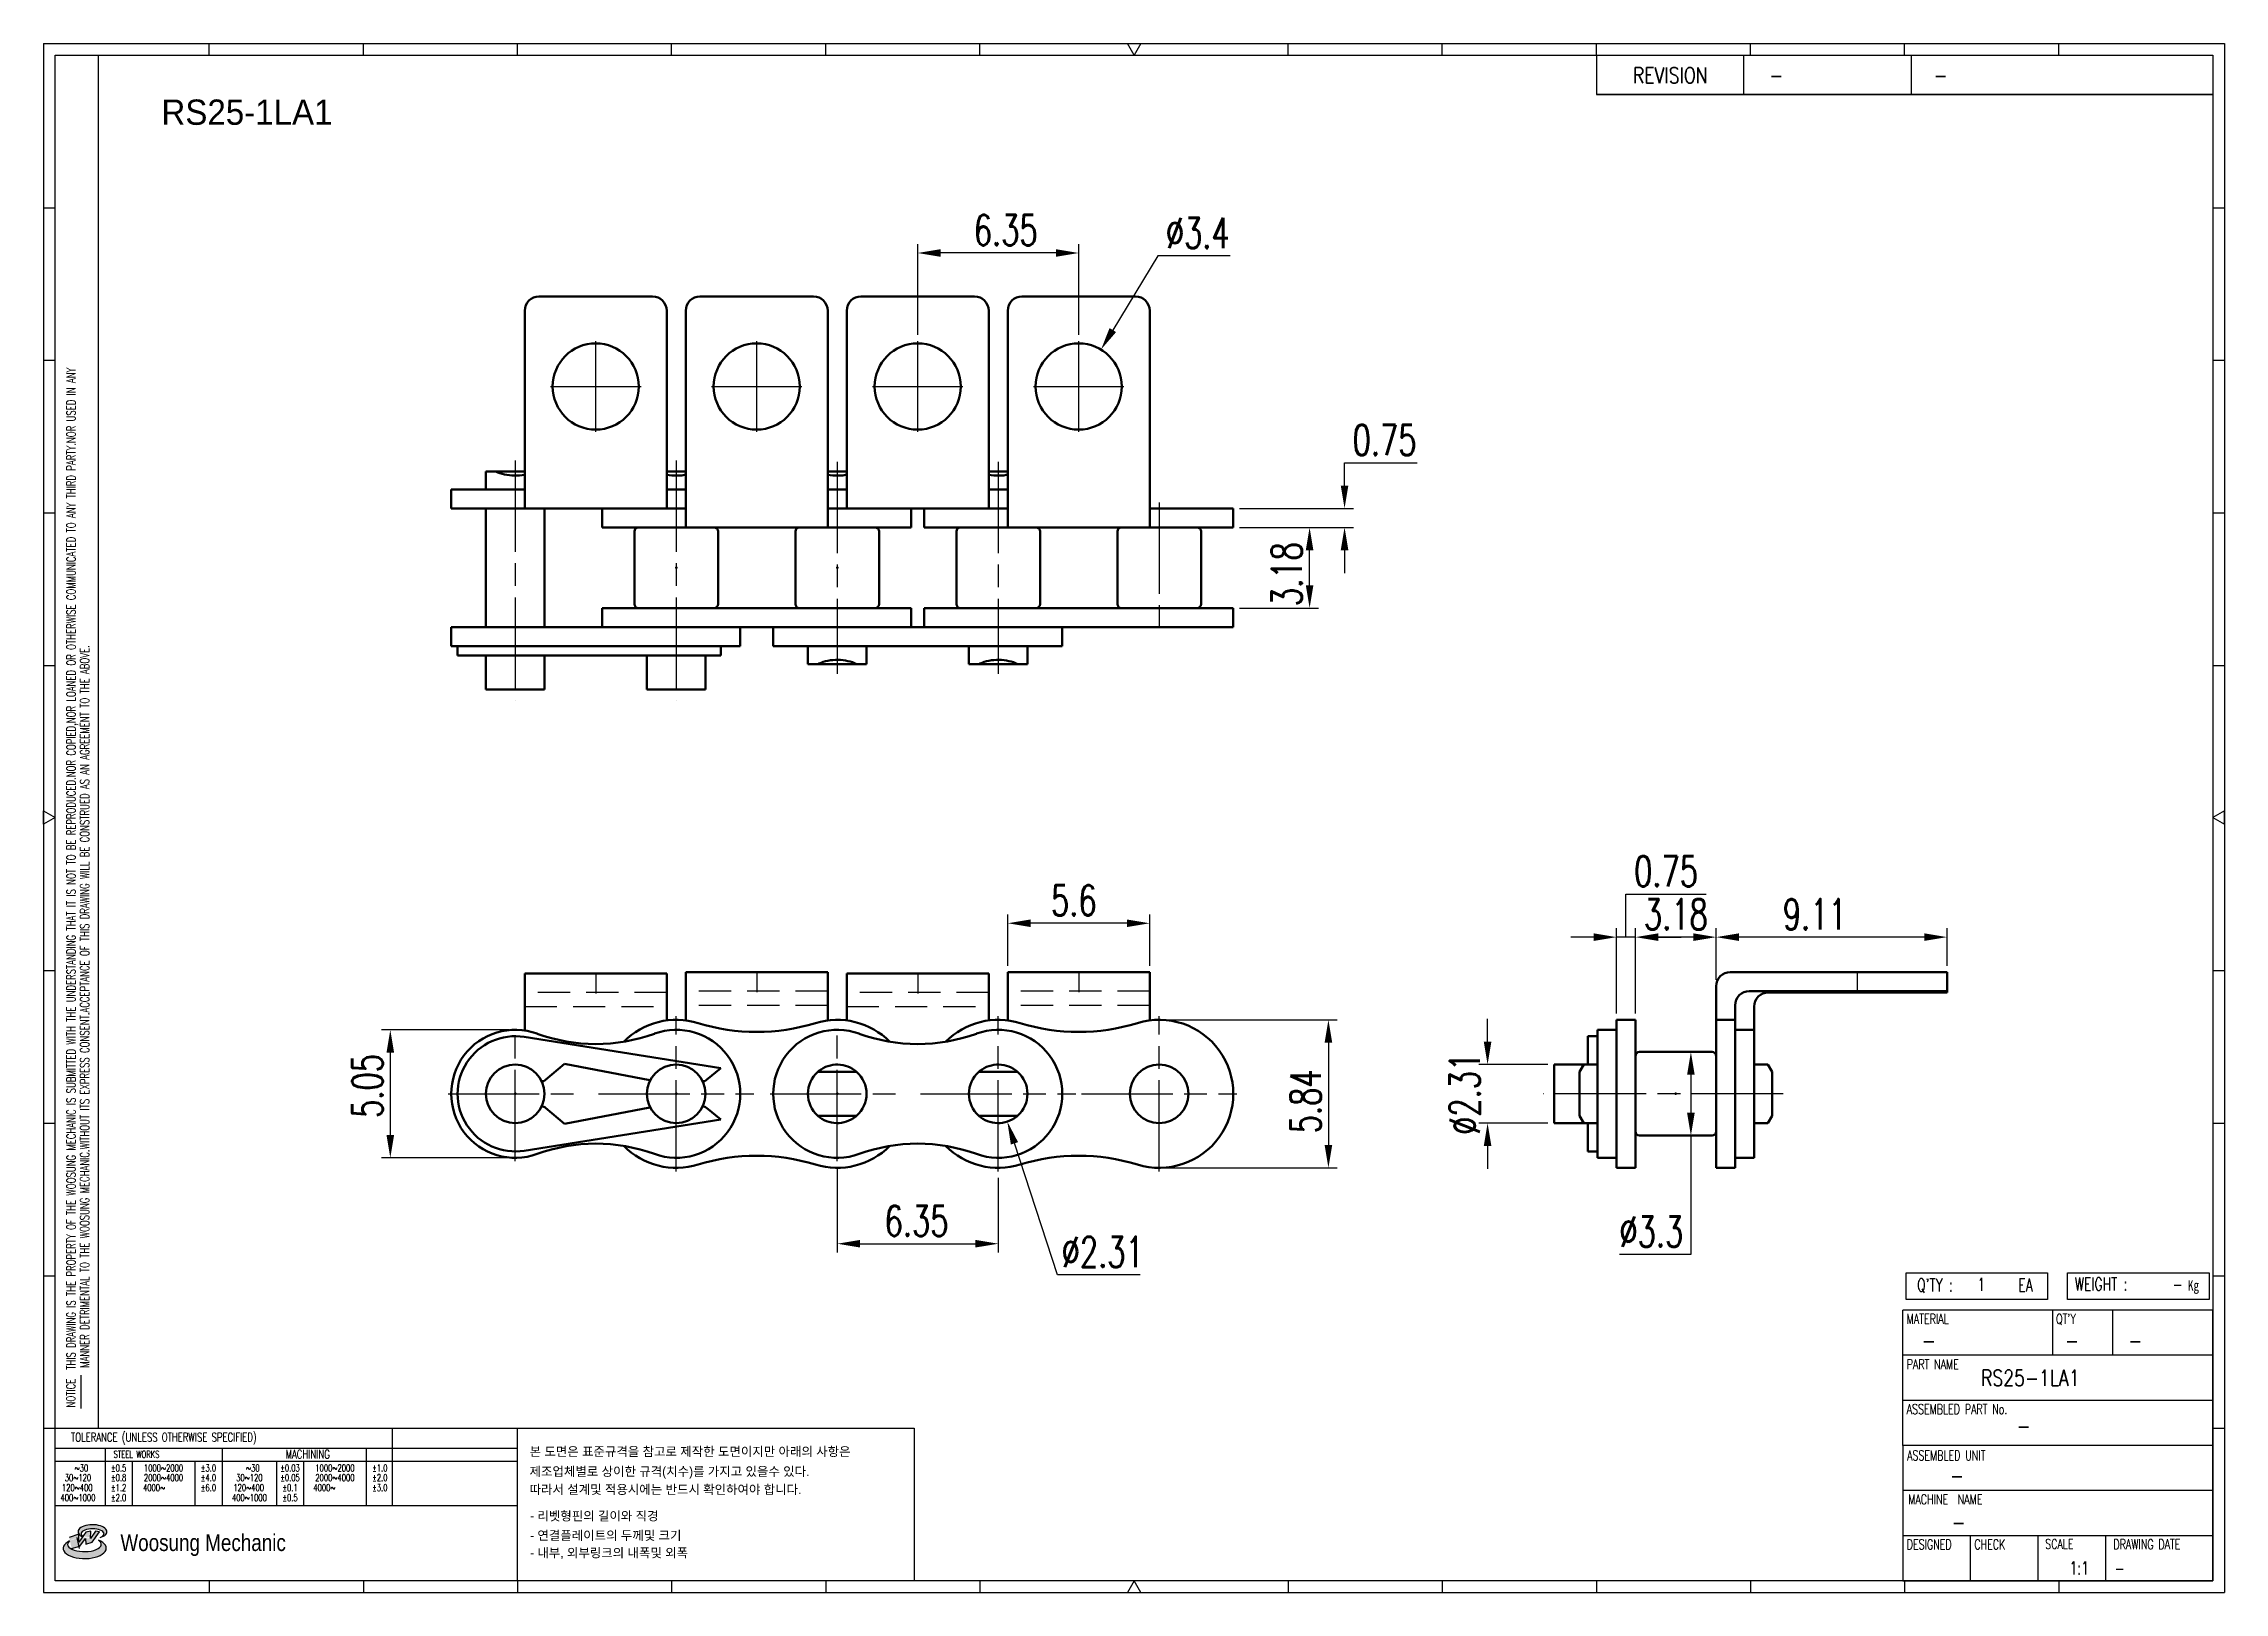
# Model space of a CAD drawing. Header units: millimetres. Extents: x -4.6 to 81.4, y 52.4 to 113.5.
import ezdxf
from ezdxf.enums import TextEntityAlignment as Align

# ---------------------------------------------------------------- set-up
doc = ezdxf.new("R2010")
doc.units = ezdxf.units.MM
doc.linetypes.add('AM_ISO08W050', pattern=[18, 12, -1.5, 3, -1.5])
doc.linetypes.add('HIDDEN', pattern=[9.525, 6.35, -3.175])
for name, color, linetype, lineweight in [('2d ConnectionPoints', 7, 'Continuous', 50), ('AM_0', 7, 'Continuous', 50), ('CL1', 140, 'AM_ISO08W050', 25)]:
    doc.layers.add(name, color=color, linetype=linetype, lineweight=lineweight)
for name, color, linetype in [('HID-02', 1, 'HIDDEN'), ('TITLE', 7, 'Continuous'), ('도면레이아웃', 7, 'Continuous')]:
    doc.layers.add(name, color=color, linetype=linetype)
doc.styles.add('HAN', font='ROMANS.shx', dxfattribs={"width": 0.7, "bigfont": 'whgtxt.shx'})
doc.styles.add('HKD_ST2', font='romans.shx', dxfattribs={"width": 0.7, "height": 4, "bigfont": '@extfont2.shx'})
doc.styles.add('HSG', font='SIMPLEX.shx', dxfattribs={"width": 0.7, "bigfont": 'HSG.shx'})
doc.styles.add('MtXpl_', font='Gulim.ttf')
doc.styles.add('SLDTEXTSTYLE4', font='arial.ttf', dxfattribs={"width": 0.8})
doc.dimstyles.new('APP0.5', dxfattribs={"dimscale": 0.5, "dimtxt": 2.4, "dimasz": 1.8, "dimexe": 0.7, "dimexo": 0.5, "dimgap": 0.6, "dimtad": 1, "dimtoh": 1, "dimrnd": 0.01, "dimzin": 9, "dimdsep": 46, "dimtxsty": 'HSG', "dimcen": 0, "dimclrd": 1, "dimclre": 1, "dimclrt": 256, "dimazin": 2, "dimtp": 1, "dimtm": 1, "dimtfac": 0.5, "dimtofl": 0, "dimtmove": 0, "dimatfit": 3, "dimfxl": 0, "dimtvp": 1, "dimtolj": 2, "dimlwd": -1, "dimlwe": -1, "dimarcsym": 0})

# ---------------------------------------------------------------- blocks, each defined once
blk = doc.blocks.new('*D17')
at = {"color": 1, "transparency": 16777216}
for p, q in [((42.559, 94.425), (45.671, 94.425)), ((45.321, 92.145), (45.321, 93.525)), ((42.559, 91.245), (45.671, 91.245))]:
    blk.add_line(p, q, dxfattribs=at)
for points in [[(45.171, 93.525), (45.471, 93.525), (45.321, 94.425)], [(45.171, 92.145), (45.471, 92.145), (45.321, 91.245)]]:
    blk.add_solid(points, dxfattribs=at)
at = {"layer": 'Defpoints', "color": 0, "transparency": 16777216}
for p in [(42.309, 94.425), (45.321, 94.425), (42.309, 91.245)]:
    blk.add_point(p, dxfattribs=at)
at = {"transparency": 16777216, "insert": (44.421, 92.582), "char_height": 1.2, "attachment_point": 5, "rotation": 90, "style": 'HSG'}
blk.add_mtext('\\A2;3.18', dxfattribs=at)
blk = doc.blocks.new('*D18')
at = {"color": 1, "transparency": 16777216}
for p, q in [((46.7, 96.075), (46.7, 96.975)), ((46.7, 96.975), (49.56, 96.975)), ((42.559, 95.175), (47.05, 95.175)), ((42.559, 94.425), (47.05, 94.425)), ((46.7, 93.525), (46.7, 92.625))]:
    blk.add_line(p, q, dxfattribs=at)
for points in [[(46.55, 96.075), (46.85, 96.075), (46.7, 95.175)], [(46.55, 93.525), (46.85, 93.525), (46.7, 94.425)]]:
    blk.add_solid(points, dxfattribs=at)
at = {"layer": 'Defpoints', "color": 0, "transparency": 16777216}
for p in [(42.309, 95.175), (46.7, 95.175), (42.309, 94.425)]:
    blk.add_point(p, dxfattribs=at)
at = {"transparency": 16777216, "insert": (48.28, 97.875), "char_height": 1.2, "attachment_point": 5, "style": 'HSG'}
blk.add_mtext('\\A2;0.75', dxfattribs=at)
blk = doc.blocks.new('*D19')
at = {"color": 1, "transparency": 16777216}
for p, q in [((29.864, 102.02), (29.864, 105.601)), ((35.314, 105.251), (30.764, 105.251)), ((36.214, 102.02), (36.214, 105.601))]:
    blk.add_line(p, q, dxfattribs=at)
for points in [[(30.764, 105.401), (30.764, 105.101), (29.864, 105.251)], [(35.314, 105.401), (35.314, 105.101), (36.214, 105.251)]]:
    blk.add_solid(points, dxfattribs=at)
at = {"layer": 'Defpoints', "color": 0, "transparency": 16777216}
for p in [(29.864, 105.251), (29.864, 101.77), (36.214, 101.77)]:
    blk.add_point(p, dxfattribs=at)
at = {"transparency": 16777216, "insert": (33.335, 106.151), "char_height": 1.2, "attachment_point": 5, "style": 'HSG'}
blk.add_mtext('\\A2;6.35', dxfattribs=at)
blk = doc.blocks.new('*D20')
at = {"color": 1, "transparency": 16777216}
for p, q in [((26.689, 69.181), (26.689, 65.82)), ((33.039, 68.767), (33.039, 65.82)), ((27.589, 66.17), (32.139, 66.17))]:
    blk.add_line(p, q, dxfattribs=at)
for points in [[(27.589, 66.32), (27.589, 66.02), (26.689, 66.17)], [(32.139, 66.32), (32.139, 66.02), (33.039, 66.17)]]:
    blk.add_solid(points, dxfattribs=at)
at = {"layer": 'Defpoints', "color": 0, "transparency": 16777216}
for p in [(26.689, 69.431), (33.039, 69.017), (33.039, 66.17)]:
    blk.add_point(p, dxfattribs=at)
at = {"transparency": 16777216, "insert": (29.82, 67.07), "char_height": 1.2, "attachment_point": 5, "style": 'HSG'}
blk.add_mtext('\\A2;6.35', dxfattribs=at)
blk = doc.blocks.new('*D21')
at = {"color": 1, "transparency": 16777216}
for p, q in [((39.639, 75.003), (46.413, 75.003)), ((46.063, 74.103), (46.063, 70.063)), ((39.639, 69.163), (46.413, 69.163))]:
    blk.add_line(p, q, dxfattribs=at)
for points in [[(45.913, 74.103), (46.213, 74.103), (46.063, 75.003)], [(45.913, 70.063), (46.213, 70.063), (46.063, 69.163)]]:
    blk.add_solid(points, dxfattribs=at)
at = {"layer": 'Defpoints', "color": 0, "transparency": 16777216}
for p in [(39.389, 75.003), (39.389, 69.163), (46.063, 69.163)]:
    blk.add_point(p, dxfattribs=at)
at = {"transparency": 16777216, "insert": (45.163, 71.785), "char_height": 1.2, "attachment_point": 5, "rotation": 90, "style": 'HSG'}
blk.add_mtext('\\A2;5.84', dxfattribs=at)
blk = doc.blocks.new('*D22')
at = {"color": 1, "transparency": 16777216}
for p, q in [((60.016, 73.733), (60.711, 73.733)), ((60.361, 72.833), (60.361, 71.333)), ((60.016, 70.433), (60.711, 70.433)), ((60.361, 70.433), (60.361, 65.748)), ((60.361, 65.748), (57.541, 65.748))]:
    blk.add_line(p, q, dxfattribs=at)
for points in [[(60.211, 72.833), (60.511, 72.833), (60.361, 73.733)], [(60.211, 71.333), (60.511, 71.333), (60.361, 70.433)]]:
    blk.add_solid(points, dxfattribs=at)
at = {"layer": 'Defpoints', "color": 0, "transparency": 16777216}
for p in [(59.766, 73.733), (59.766, 70.433), (60.361, 70.433)]:
    blk.add_point(p, dxfattribs=at)
at = {"transparency": 16777216, "insert": (58.801, 66.648), "char_height": 1.2, "attachment_point": 5, "style": 'HSG'}
blk.add_mtext('\\A2;%%c3.3', dxfattribs=at)
blk = doc.blocks.new('*D23')
at = {"color": 1, "transparency": 16777216}
for p, q in [((52.341, 74.138), (52.341, 75.038)), ((54.716, 73.238), (51.991, 73.238)), ((54.716, 70.928), (51.991, 70.928)), ((52.341, 70.028), (52.341, 69.128))]:
    blk.add_line(p, q, dxfattribs=at)
for points in [[(52.191, 74.138), (52.491, 74.138), (52.341, 73.238)], [(52.191, 70.028), (52.491, 70.028), (52.341, 70.928)]]:
    blk.add_solid(points, dxfattribs=at)
at = {"layer": 'Defpoints', "color": 0, "transparency": 16777216}
for p in [(54.966, 73.238), (52.341, 70.928), (54.966, 70.928)]:
    blk.add_point(p, dxfattribs=at)
at = {"transparency": 16777216, "insert": (51.441, 72.083), "char_height": 1.2, "attachment_point": 5, "rotation": 90, "style": 'HSG'}
blk.add_mtext('\\A2;%%c2.31', dxfattribs=at)
blk = doc.blocks.new('*D24')
at = {"color": 1, "transparency": 16777216}
for p, q in [((35.38, 64.945), (33.68, 70.13)), ((38.64, 64.945), (35.38, 64.945))]:
    blk.add_line(p, q, dxfattribs=at)
blk.add_arc((33.039, 72.083), 1.155, 270.79056, 299.00794, dxfattribs=at)
blk.add_solid([(33.822, 70.177), (33.537, 70.083), (33.399, 70.985)], dxfattribs=at)
at = {"layer": 'Defpoints', "color": 0, "transparency": 16777216}
for p in [(32.679, 73.18), (33.399, 70.985)]:
    blk.add_point(p, dxfattribs=at)
at = {"transparency": 16777216, "insert": (37.16, 65.845), "char_height": 1.2, "attachment_point": 5, "style": 'HSG'}
blk.add_mtext('\\A2;∅2.31', dxfattribs=at)
blk = doc.blocks.new('*D25')
at = {"color": 1, "transparency": 16777216}
for p, q in [((13.739, 74.608), (8.711, 74.608)), ((9.061, 73.708), (9.061, 70.458)), ((13.739, 69.558), (8.711, 69.558))]:
    blk.add_line(p, q, dxfattribs=at)
for points in [[(8.911, 73.708), (9.211, 73.708), (9.061, 74.608)], [(8.911, 70.458), (9.211, 70.458), (9.061, 69.558)]]:
    blk.add_solid(points, dxfattribs=at)
at = {"layer": 'Defpoints', "color": 0, "transparency": 16777216}
for p in [(13.989, 74.608), (9.061, 69.558), (13.989, 69.558)]:
    blk.add_point(p, dxfattribs=at)
at = {"transparency": 16777216, "insert": (8.161, 72.394), "char_height": 1.2, "attachment_point": 5, "rotation": 90, "style": 'HSG'}
blk.add_mtext('\\A2;5.05', dxfattribs=at)
blk = doc.blocks.new('*D26')
at = {"color": 1, "transparency": 16777216}
for p, q in [((33.414, 77.133), (33.414, 79.161)), ((39.014, 77.133), (39.014, 79.161)), ((38.114, 78.811), (34.314, 78.811))]:
    blk.add_line(p, q, dxfattribs=at)
for points in [[(34.314, 78.961), (34.314, 78.661), (33.414, 78.811)], [(38.114, 78.961), (38.114, 78.661), (39.014, 78.811)]]:
    blk.add_solid(points, dxfattribs=at)
at = {"layer": 'Defpoints', "color": 0, "transparency": 16777216}
for p in [(33.414, 78.811), (33.414, 76.883), (39.014, 76.883)]:
    blk.add_point(p, dxfattribs=at)
at = {"transparency": 16777216, "insert": (36.023, 79.711), "char_height": 1.2, "attachment_point": 5, "style": 'HSG'}
blk.add_mtext('\\A2;5.6', dxfattribs=at)
blk = doc.blocks.new('*D28')
at = {"color": 1, "transparency": 16777216}
for p, q in [((61.356, 76.573), (61.356, 78.614)), ((70.466, 77.133), (70.466, 78.614)), ((69.566, 78.264), (62.256, 78.264))]:
    blk.add_line(p, q, dxfattribs=at)
for points in [[(62.256, 78.414), (62.256, 78.114), (61.356, 78.264)], [(69.566, 78.414), (69.566, 78.114), (70.466, 78.264)]]:
    blk.add_solid(points, dxfattribs=at)
at = {"layer": 'Defpoints', "color": 0, "transparency": 16777216}
for p in [(61.356, 78.264), (70.466, 76.883), (61.356, 76.323)]:
    blk.add_point(p, dxfattribs=at)
at = {"transparency": 16777216, "insert": (65.247, 79.164), "char_height": 1.2, "attachment_point": 5, "style": 'HSG'}
blk.add_mtext('\\A2;9.11', dxfattribs=at)
blk = doc.blocks.new('*D29')
at = {"color": 1, "transparency": 16777216}
for p, q in [((58.176, 75.253), (58.176, 78.614)), ((61.356, 76.573), (61.356, 78.614)), ((60.456, 78.264), (59.076, 78.264))]:
    blk.add_line(p, q, dxfattribs=at)
for points in [[(59.076, 78.414), (59.076, 78.114), (58.176, 78.264)], [(60.456, 78.414), (60.456, 78.114), (61.356, 78.264)]]:
    blk.add_solid(points, dxfattribs=at)
at = {"layer": 'Defpoints', "color": 0, "transparency": 16777216}
for p in [(58.176, 78.264), (61.356, 76.323), (58.176, 75.003)]:
    blk.add_point(p, dxfattribs=at)
at = {"transparency": 16777216, "insert": (59.766, 79.164), "char_height": 1.2, "attachment_point": 5, "style": 'HSG'}
blk.add_mtext('\\A2;3.18', dxfattribs=at)
blk = doc.blocks.new('*D30')
at = {"color": 1, "transparency": 16777216}
for p, q in [((57.801, 78.264), (57.801, 79.964)), ((57.801, 79.964), (60.961, 79.964)), ((57.426, 75.253), (57.426, 78.614)), ((58.176, 75.253), (58.176, 78.614)), ((56.526, 78.264), (55.626, 78.264)), ((58.176, 78.264), (57.426, 78.264)), ((59.076, 78.264), (59.976, 78.264))]:
    blk.add_line(p, q, dxfattribs=at)
for points in [[(56.526, 78.414), (56.526, 78.114), (57.426, 78.264)], [(59.076, 78.414), (59.076, 78.114), (58.176, 78.264)]]:
    blk.add_solid(points, dxfattribs=at)
at = {"layer": 'Defpoints', "color": 0, "transparency": 16777216}
for p in [(57.426, 78.264), (57.426, 75.003), (58.176, 75.003)]:
    blk.add_point(p, dxfattribs=at)
at = {"transparency": 16777216, "insert": (59.381, 80.864), "char_height": 1.2, "attachment_point": 5, "style": 'HSG'}
blk.add_mtext('\\A2;0.75', dxfattribs=at)
blk = doc.blocks.new('*D31')
at = {"color": 1, "transparency": 16777216}
for p, q in [((39.33, 105.14), (37.559, 102.21)), ((42.19, 105.14), (39.33, 105.14))]:
    blk.add_line(p, q, dxfattribs=at)
blk.add_solid([(37.431, 102.288), (37.688, 102.132), (37.094, 101.44)], dxfattribs=at)
at = {"layer": 'Defpoints', "color": 0, "transparency": 16777216}
for p in [(37.094, 101.44), (35.335, 98.53)]:
    blk.add_point(p, dxfattribs=at)
at = {"transparency": 16777216, "insert": (40.91, 106.04), "char_height": 1.2, "attachment_point": 5, "style": 'HSG'}
blk.add_mtext('\\A2;∅3.4', dxfattribs=at)
blk = doc.blocks.new('REFGZDFG')
at = {"layer": '도면레이아웃'}
h = blk.add_hatch(color=10, dxfattribs=at)
h.paths.add_polyline_path([(-2.958, 54.547), (-2.947, 54.321), (-2.705, 54.394), (-2.41, 54.81), (-2.567, 54.836), (-2.76, 54.536), (-2.746, 54.828), (-2.954, 54.792), (-3.228, 54.401), (-3.224, 54.712), (-3.603, 54.58), (-3.509, 54.142), (-3.18, 54.233)])
edge = h.paths.add_edge_path()
edge.add_ellipse((-2.688, 54.809), major_axis=(-0.568, 0), ratio=0.487785, start_angle=122.36065, end_angle=403.39574)
edge.add_line((-3.1, 54.619), (-3.092, 54.637))
edge.add_ellipse((-2.685, 54.726), major_axis=(-0.454, 0), ratio=0.444396, start_angle=131.58977, end_angle=386.19408, ccw=False)
edge = h.paths.add_edge_path()
edge.add_ellipse((-2.992, 54.158), major_axis=(-0.851, 0), ratio=0.480113, start_angle=314.67633, end_angle=590.85213)
edge.add_ellipse((-3.004, 54.312), major_axis=(-0.666, 0), ratio=0.43311, start_angle=331.7024, end_angle=574.42495, ccw=False)
at = {"color": 140}
for p, q in [((-4.614, 113.51), (81.404, 113.51)), ((-4.614, 113.51), (-4.614, 52.416)), ((56.632, 113.054), (56.632, 111.501)), ((62.43, 113.054), (62.43, 111.501)), ((69.046, 113.054), (69.046, 111.501)), ((81.404, 113.51), (81.404, 52.416)), ((80.948, 111.501), (56.632, 111.501)), ((56.632, 111.501), (80.948, 111.501)), ((80.948, 111.501), (80.948, 100.888)), ((68.846, 63.974), (68.846, 65.02)), ((68.846, 65.02), (74.432, 65.02)), ((74.432, 65.02), (74.432, 63.974)), ((75.222, 63.974), (75.222, 65.02)), ((75.222, 65.02), (80.808, 65.02)), ((80.808, 65.02), (80.808, 63.974)), ((74.432, 63.974), (68.846, 63.974)), ((80.808, 63.974), (75.222, 63.974)), ((68.724, 58.21), (68.724, 63.547)), ((80.948, 63.547), (68.724, 63.547)), ((74.618, 63.547), (74.618, 61.768)), ((76.99, 63.547), (76.99, 61.768)), ((80.948, 58.21), (80.948, 63.547)), ((80.948, 61.768), (68.724, 61.768)), ((80.948, 59.989), (68.724, 59.989)), ((68.724, 58.21), (68.724, 52.872)), ((80.948, 58.21), (68.724, 58.21)), ((80.948, 52.872), (80.948, 58.21)), ((80.948, 56.43), (68.724, 56.43)), ((80.948, 54.651), (68.724, 54.651)), ((71.393, 52.872), (71.393, 54.651)), ((74.062, 52.872), (74.062, 54.651)), ((76.731, 52.872), (76.731, 54.651)), ((68.724, 52.872), (80.948, 52.872)), ((-4.614, 52.416), (81.404, 52.416))]:
    blk.add_line(p, q, dxfattribs=at)
at = {"color": 2}
for p, q in [((-2.45, 58.89), (-2.45, 113.054)), ((-4.158, 58.89), (14.079, 58.89)), ((9.14, 58.89), (9.14, 55.84)), ((14.079, 52.872), (14.079, 58.89)), ((-4.158, 58.099), (14.079, 58.099)), ((-2.192, 58.099), (-2.192, 55.84)), ((2.422, 58.113), (2.422, 55.84)), ((8.11, 58.099), (8.11, 55.84)), ((-4.158, 57.59), (14.079, 57.59)), ((-1.119, 57.59), (-1.119, 55.84)), ((1.349, 57.59), (1.349, 55.84)), ((4.569, 57.59), (4.569, 55.84)), ((5.642, 57.604), (5.642, 55.84)), ((-4.158, 55.84), (14.079, 55.84))]:
    blk.add_line(p, q, dxfattribs=at)
for p, q in [((14.079, 113.054), (14.079, 113.51)), ((20.158, 113.054), (20.158, 113.51)), ((26.237, 113.054), (26.237, 113.51)), ((32.316, 113.054), (32.316, 113.51)), ((44.474, 113.054), (44.474, 113.51)), ((50.553, 113.054), (50.553, 113.51)), ((56.632, 113.054), (56.632, 113.51)), ((62.711, 113.054), (62.711, 113.51)), ((68.79, 113.054), (68.79, 113.51)), ((74.869, 113.054), (74.869, 113.51)), ((-4.614, 107.036), (-4.158, 107.036)), ((80.948, 107.036), (81.404, 107.036)), ((-4.614, 101.018), (-4.158, 101.018)), ((80.948, 101.018), (81.404, 101.018)), ((-4.614, 95), (-4.158, 95)), ((80.948, 95), (81.404, 95)), ((-4.614, 88.981), (-4.158, 88.981)), ((80.948, 88.981), (81.404, 88.981)), ((-4.614, 76.945), (-4.158, 76.945)), ((80.948, 76.945), (81.404, 76.945)), ((-4.614, 70.927), (-4.158, 70.927)), ((80.948, 70.927), (81.404, 70.927)), ((-4.614, 64.908), (-4.158, 64.908)), ((80.948, 64.908), (81.404, 64.908)), ((-3.136, 59.666), (-3.136, 60.983)), ((-4.614, 58.89), (-4.158, 58.89)), ((80.948, 58.89), (81.404, 58.89)), ((1.921, 52.872), (1.921, 52.416)), ((8, 52.872), (8, 52.416)), ((14.079, 52.872), (14.079, 52.416)), ((20.158, 52.872), (20.158, 52.416)), ((26.237, 52.872), (26.237, 52.416)), ((32.316, 52.872), (32.316, 52.416)), ((62.711, 52.872), (62.711, 52.416)), ((68.79, 52.872), (68.79, 52.416)), ((74.869, 52.872), (74.869, 52.416))]:
    blk.add_line(p, q)
at = {"color": 140}
for points in [[(-4.158, 113.054), (80.948, 113.054), (80.948, 52.872), (-4.158, 52.872)], [(14.079, 58.89), (29.726, 58.89), (29.726, 52.872), (14.079, 52.872)]]:
    blk.add_lwpolyline(points, close=True, dxfattribs=at)
for points in [[(38.395, 113.054), (38.132, 113.51), (38.658, 113.51)], [(-4.158, 82.989), (-4.614, 82.726), (-4.614, 83.252)], [(80.948, 82.989), (81.404, 82.726), (81.404, 83.252)], [(38.395, 52.872), (38.132, 52.416), (38.658, 52.416)]]:
    blk.add_lwpolyline(points, close=True)
at = {"layer": '도면레이아웃'}
for p, q in [((-3.224, 54.712), (-3.603, 54.58)), ((-3.509, 54.142), (-3.18, 54.233)), ((-3.3, 54.58), (-3.207, 54.142)), ((-3.3, 54.58), (-3.3, 54.58)), ((-2.954, 54.792), (-3.228, 54.401)), ((-3.228, 54.401), (-3.224, 54.712)), ((-3.18, 54.233), (-2.958, 54.547)), ((-3.092, 54.637), (-3.1, 54.619)), ((-2.958, 54.547), (-2.947, 54.321)), ((-2.746, 54.828), (-2.954, 54.792)), ((-2.947, 54.321), (-2.705, 54.394)), ((-2.567, 54.836), (-2.76, 54.536)), ((-2.76, 54.536), (-2.746, 54.828)), ((-2.705, 54.394), (-2.41, 54.81)), ((-2.41, 54.81), (-2.567, 54.836))]:
    blk.add_line(p, q, dxfattribs=at)
for centre, major_axis, ratio, start_param, end_param in [((-2.688, 54.809), (-0.568, 0), 0.487785, 2.135596, 7.040584), ((-2.992, 54.158), (-0.851, 0), 0.480113, 5.492138, 10.312315), ((-3.004, 54.312), (-0.666, 0), 0.43311, 5.789299, 10.025607), ((-2.685, 54.726), (-0.454, 0), 0.444396, 2.296675, 6.740358)]:
    blk.add_ellipse(centre, major_axis=major_axis, ratio=ratio, start_param=start_param, end_param=end_param, dxfattribs=at)
for s, height, style, width, p in [('REVISION', 0.6231, 'HAN', 0.8, (58.077, 111.949)), ('-', 0.623, 'HAN', 0.8, (63.455, 111.949)), ('-', 0.623, 'HAN', 0.8, (69.94, 111.949)), ("Q'TY : ", 0.5094, 'HKD_ST2', 0.7, (69.284, 64.287)), ('1', 0.509, 'HKD_ST2', 0.7, (71.66, 64.311)), ('EA', 0.5094, 'HKD_ST2', 0.7, (73.277, 64.287)), ('WEIGHT : ', 0.5094, 'HKD_ST2', 0.7, (75.501, 64.323)), ('-', 0.623, 'HAN', 0.8, (69.468, 62.037)), ('-', 0.623, 'HAN', 0.8, (75.114, 62.037)), ('-', 0.623, 'HAN', 0.8, (77.618, 62.037)), ('-', 0.623, 'HAN', 0.8, (73.209, 58.664)), ('-', 0.623, 'HAN', 0.8, (70.583, 56.706)), ('-', 0.623, 'HAN', 0.8, (70.645, 54.872)), ('1:1', 0.5094, 'HKD_ST2', 0.7, (75.295, 53.121)), ('-', 0.509, 'HKD_ST2', 0.7, (77.07, 53.109))]:
    blk.add_text(s, height=height, dxfattribs=dict(style=style, width=width)).set_placement(p)
at = {"color": 6, "style": 'HKD_ST2', "width": 0.7}
for s, p in [(' THIS DRAWING IS THE PROPERTY OF THE WOOSUNG MECHANIC IS SUBMITTED WITH THE UNDERSTANDING THAT IT IS NOT TO BE REPRODUCED.NOR COPIED,NOR LOANED OR OTHERWISE COMMUNICATED TO ANY THIRD PARTY.NOR USED IN ANY', (-3.355, 61.029)), ('MANNER DETRIMENTAL TO THE WOOSUNG MECHANIC.WITHOUT ITS EXPRESS CONSENT.ACCEPTANCE OF THIS DRAWING WILL BE CONSTRUED AS AN AGREEMENT TO THE ABOVE.', (-2.82, 61.276))]:
    blk.add_text(s, height=0.350152, rotation=90, dxfattribs=at).set_placement(p)
at = {"style": 'HKD_ST2', "width": 0.7}
blk.add_text('-', height=0.509, dxfattribs=at).set_placement((79.754, 64.323), align=Align.RIGHT)
at = {"color": 254, "style": 'HKD_ST2', "width": 0.7}
for s, height, p in [('MATERIAL', 0.3918, (68.873, 63.399)), ("QT'Y", 0.3918, (74.766, 63.399)), ('PART NAME', 0.3918, (68.873, 61.608)), ('ASSEMBLED PART No.', 0.39184, (68.873, 59.84)), ('ASSEMBLED UNIT', 0.39184, (68.89, 58.014)), ('MACHINE  NAME', 0.39184, (68.935, 56.282)), ('DESIGNED', 0.3918, (68.873, 54.503)), ('CHECK', 0.3918, (71.541, 54.503)), ('SCALE', 0.3918, (74.337, 54.521)), ('DRAWING DATE', 0.39184, (77.026, 54.509))]:
    blk.add_text(s, height=height, dxfattribs=at).set_placement(p, align=Align.TOP_LEFT)
at = {"style": 'HKD_ST2', "width": 0.7}
blk.add_text('NOTICE', height=0.3502, rotation=90, dxfattribs=at).set_placement((-3.367, 59.71))
blk.add_text('TOLERANCE (UNLESS OTHERWISE SPECIFIED)', height=0.35015, dxfattribs=at).set_placement((0.126, 58.538), align=Align.MIDDLE_CENTER)
at = {"color": 4, "style": 'HKD_ST2', "width": 0.7}
for s, height, p in [('STEEL WORKS', 0.28012, (-0.948, 57.865)), ('MACHINING', 0.3502, (5.803, 57.867)), ('%%P0.5', 0.2801, (-1.656, 57.322)), ('%%P0.8', 0.2801, (-1.656, 56.945)), ('%%P3.0', 0.2801, (1.886, 57.322)), ('%%P4.0', 0.2801, (1.886, 56.945)), ('%%P0.03', 0.2801, (5.105, 57.322)), ('%%P0.05', 0.2801, (5.105, 56.945)), ('%%P1.0', 0.2801, (8.647, 57.322)), ('%%P2.0', 0.2801, (8.647, 56.945)), ('%%P1.2', 0.2801, (-1.656, 56.551)), ('%%P2.0', 0.2801, (-1.656, 56.149)), ('%%P6.0', 0.2801, (1.886, 56.551)), ('%%P0.1', 0.2801, (5.105, 56.551)), ('%%P0.5', 0.2801, (5.105, 56.149)), ('%%P3.0', 0.2801, (8.647, 56.551))]:
    blk.add_text(s, height=height, dxfattribs=at).set_placement(p, align=Align.MIDDLE)
at = {"color": 140, "style": 'MtXpl_'}
for s, p in [('본 도면은 표준규격을 참고로 제작한 도면이지만 아래의 사항은', (14.554, 57.794)), ('제조업체별로 상이한 규격(치수)를 가지고 있을수 있다.', (14.554, 57.01)), ('따라서 설계및 적용시에는 반드시 확인하여야 합니다.', (14.554, 56.297)), ('- 리벳형핀의 길이와 직경', (14.574, 55.252)), ('- 연결플레이트의 두께및 크기', (14.574, 54.485)), ('- 내부, 외부링크의 내폭및 외폭', (14.574, 53.798))]:
    blk.add_text(s, height=0.36, dxfattribs=at).set_placement(p)
at = {"color": 4, "style": 'HKD_ST2', "width": 0.7}
for s, height, p in [('30%%126120', 0.2801, (-3.259, 56.945)), ('%%12630', 0.2801, (-3.124, 57.322)), ('2000%%1264000', 0.28012, (0.115, 56.945)), ('1000%%1262000', 0.28012, (0.115, 57.322)), ('30%%126120', 0.2801, (3.502, 56.945)), ('%%12630', 0.2801, (3.637, 57.322)), ('2000%%1264000', 0.28012, (6.876, 56.945)), ('1000%%1262000', 0.28012, (6.876, 57.322)), ('400%%1261000', 0.28012, (-3.259, 56.149)), ('120%%126400', 0.28012, (-3.287, 56.551)), ('4000%%126', 0.2801, (-0.256, 56.551)), ('400%%1261000', 0.28012, (3.502, 56.149)), ('120%%126400', 0.28012, (3.474, 56.551)), ('4000%%126', 0.2801, (6.462, 56.551))]:
    blk.add_text(s, height=height, dxfattribs=at).set_placement(p, align=Align.MIDDLE_CENTER)
at = {"color": 1, "style": 'SLDTEXTSTYLE4', "width": 0.8}
blk.add_text('Woosung Mechanic', height=0.66493, dxfattribs=at).set_placement((-1.585, 54.047))
at = {"layer": 'TITLE', "width": 0.8}
blk.add_text('Kg', height=0.4067, dxfattribs=at).set_placement((79.963, 64.323))

msp = doc.modelspace()

# ---------------------------------------------------------------- linework, layer by layer
for p, q in [((1.921, 113.054), (1.921, 113.51)), ((8, 113.054), (8, 113.51)), ((44.474, 52.872), (44.474, 52.416)), ((50.553, 52.872), (50.553, 52.416)), ((56.632, 52.872), (56.632, 52.416))]:
    msp.add_line(p, q)
at = {"layer": '2d ConnectionPoints'}
for p in [(20.339, 92.835), (20.339, 92.835), (26.689, 92.835), (26.689, 92.835), (13.989, 72.083), (20.339, 72.083), (20.339, 72.083), (26.689, 72.083), (26.689, 72.083), (59.766, 72.083), (59.766, 72.083), (59.766, 72.083), (59.766, 72.083)]:
    msp.add_point(p, dxfattribs=at)
at = {"layer": 'AM_0'}
for p, q in [((19.404, 103.535), (14.924, 103.535)), ((25.754, 103.535), (21.274, 103.535)), ((32.104, 103.535), (27.624, 103.535)), ((38.454, 103.535), (33.974, 103.535)), ((14.364, 95.175), (14.364, 102.975)), ((19.964, 102.975), (19.964, 95.175)), ((20.714, 102.975), (20.714, 94.425)), ((26.314, 102.975), (26.314, 94.425)), ((27.064, 95.175), (27.064, 102.975)), ((32.664, 95.175), (32.664, 102.975)), ((33.414, 102.975), (33.414, 94.425)), ((39.014, 102.975), (39.014, 94.425)), ((14.364, 96.635), (12.834, 96.635)), ((12.834, 96.635), (12.834, 95.925)), ((13.225, 96.635), (13.304, 96.598)), ((13.304, 96.598), (13.387, 96.566)), ((13.387, 96.566), (13.476, 96.538)), ((13.476, 96.538), (13.568, 96.514)), ((13.568, 96.514), (13.663, 96.495)), ((13.663, 96.495), (13.761, 96.481)), ((13.761, 96.481), (13.86, 96.472)), ((13.86, 96.472), (13.961, 96.468)), ((13.961, 96.468), (14.062, 96.469)), ((14.062, 96.469), (14.162, 96.476)), ((14.162, 96.476), (14.261, 96.487)), ((14.261, 96.487), (14.357, 96.503)), ((14.357, 96.503), (14.364, 96.504)), ((20.714, 96.635), (19.964, 96.635)), ((19.964, 96.504), (20.061, 96.488)), ((20.061, 96.488), (20.16, 96.476)), ((20.16, 96.476), (20.26, 96.47)), ((20.26, 96.47), (20.361, 96.468)), ((20.361, 96.468), (20.461, 96.472)), ((20.461, 96.472), (20.561, 96.48)), ((20.561, 96.48), (20.659, 96.494)), ((20.659, 96.494), (20.714, 96.504)), ((27.064, 96.635), (26.314, 96.635)), ((26.314, 96.504), (26.411, 96.488)), ((26.411, 96.488), (26.51, 96.476)), ((26.51, 96.476), (26.61, 96.47)), ((26.61, 96.47), (26.711, 96.468)), ((26.711, 96.468), (26.811, 96.472)), ((26.811, 96.472), (26.911, 96.48)), ((26.911, 96.48), (27.009, 96.494)), ((27.009, 96.494), (27.064, 96.504)), ((33.414, 96.635), (32.664, 96.635)), ((32.664, 96.504), (32.761, 96.488)), ((32.761, 96.488), (32.86, 96.476)), ((32.86, 96.476), (32.96, 96.47)), ((32.96, 96.47), (33.061, 96.468)), ((33.061, 96.468), (33.161, 96.472)), ((33.161, 96.472), (33.261, 96.48)), ((33.261, 96.48), (33.359, 96.494)), ((33.359, 96.494), (33.414, 96.504)), ((14.364, 95.925), (11.464, 95.925)), ((11.464, 95.925), (11.464, 95.175)), ((20.714, 95.925), (19.964, 95.925)), ((27.064, 95.925), (26.314, 95.925)), ((33.414, 95.925), (32.664, 95.925)), ((19.964, 95.175), (11.464, 95.175)), ((12.834, 95.175), (12.834, 90.495)), ((15.144, 90.495), (15.144, 95.175)), ((17.419, 95.175), (17.419, 94.425)), ((20.714, 95.175), (19.964, 95.175)), ((27.064, 95.175), (26.314, 95.175)), ((32.664, 95.175), (27.064, 95.175)), ((29.609, 94.425), (29.609, 95.175)), ((30.119, 95.175), (30.119, 94.425)), ((33.414, 95.175), (32.664, 95.175)), ((42.309, 95.175), (39.014, 95.175)), ((42.309, 94.425), (42.309, 95.175)), ((29.609, 94.425), (17.419, 94.425)), ((18.689, 94.266), (18.689, 91.404)), ((21.989, 91.404), (21.989, 94.266)), ((25.039, 94.266), (25.039, 91.404)), ((28.339, 91.404), (28.339, 94.266)), ((42.309, 94.425), (30.119, 94.425)), ((31.389, 94.266), (31.389, 91.404)), ((34.689, 91.404), (34.689, 94.266)), ((37.739, 94.266), (37.739, 91.404)), ((41.039, 91.404), (41.039, 94.266)), ((17.419, 91.245), (17.419, 90.495)), ((29.609, 91.245), (17.419, 91.245)), ((29.609, 90.495), (29.609, 91.245)), ((30.119, 91.245), (30.119, 90.495)), ((42.309, 91.245), (30.119, 91.245)), ((42.309, 90.495), (42.309, 91.245)), ((11.464, 90.495), (18.266, 90.495)), ((11.464, 90.495), (11.464, 89.745)), ((28.763, 90.495), (18.266, 90.495)), ((22.864, 89.745), (22.864, 90.495)), ((24.164, 90.495), (24.164, 89.745)), ((28.763, 90.495), (30.966, 90.495)), ((42.309, 90.495), (30.966, 90.495)), ((35.564, 89.745), (35.564, 90.495)), ((22.864, 89.745), (11.464, 89.745)), ((11.717, 89.745), (11.717, 89.37)), ((22.093, 89.37), (22.093, 89.745)), ((35.564, 89.745), (24.164, 89.745)), ((25.534, 89.745), (25.534, 89.035)), ((27.844, 89.035), (27.844, 89.745)), ((31.884, 89.745), (31.884, 89.035)), ((34.194, 89.035), (34.194, 89.745)), ((22.093, 89.37), (11.717, 89.37)), ((12.834, 89.37), (12.834, 88.035)), ((15.144, 88.035), (15.144, 89.37)), ((19.184, 89.37), (19.184, 88.035)), ((21.494, 88.035), (21.494, 89.37)), ((27.844, 89.035), (25.534, 89.035)), ((25.969, 89.056), (25.925, 89.035)), ((26.05, 89.09), (25.969, 89.056)), ((26.137, 89.12), (26.05, 89.09)), ((26.227, 89.146), (26.137, 89.12)), ((26.321, 89.167), (26.227, 89.146)), ((26.418, 89.183), (26.321, 89.167)), ((26.517, 89.194), (26.418, 89.183)), ((26.617, 89.2), (26.517, 89.194)), ((26.718, 89.201), (26.617, 89.2)), ((26.818, 89.197), (26.718, 89.201)), ((26.918, 89.188), (26.818, 89.197)), ((27.016, 89.174), (26.918, 89.188)), ((27.111, 89.155), (27.016, 89.174)), ((27.203, 89.132), (27.111, 89.155)), ((27.291, 89.104), (27.203, 89.132)), ((27.375, 89.071), (27.291, 89.104)), ((27.453, 89.035), (27.375, 89.071)), ((34.194, 89.035), (31.884, 89.035)), ((32.319, 89.056), (32.275, 89.035)), ((32.4, 89.09), (32.319, 89.056)), ((32.487, 89.12), (32.4, 89.09)), ((32.577, 89.146), (32.487, 89.12)), ((32.671, 89.167), (32.577, 89.146)), ((32.768, 89.183), (32.671, 89.167)), ((32.867, 89.194), (32.768, 89.183)), ((32.967, 89.2), (32.867, 89.194)), ((33.068, 89.201), (32.967, 89.2)), ((33.168, 89.197), (33.068, 89.201)), ((33.268, 89.188), (33.168, 89.197)), ((33.366, 89.174), (33.268, 89.188)), ((33.461, 89.155), (33.366, 89.174)), ((33.553, 89.132), (33.461, 89.155)), ((33.641, 89.104), (33.553, 89.132)), ((33.725, 89.071), (33.641, 89.104)), ((33.803, 89.035), (33.725, 89.071)), ((15.144, 88.035), (12.834, 88.035)), ((21.494, 88.035), (19.184, 88.035)), ((14.364, 76.833), (14.364, 74.58)), ((14.364, 76.833), (19.964, 76.833)), ((19.964, 74.978), (19.964, 76.833)), ((20.714, 76.883), (20.714, 74.978)), ((26.314, 76.883), (20.714, 76.883)), ((26.314, 76.883), (26.314, 74.978)), ((27.064, 76.833), (32.664, 76.833)), ((27.064, 74.978), (27.064, 76.833)), ((32.664, 76.833), (32.664, 74.978)), ((33.414, 76.883), (33.414, 74.978)), ((39.014, 76.883), (33.414, 76.883)), ((39.014, 76.883), (39.014, 74.978)), ((61.916, 76.883), (70.466, 76.883)), ((70.466, 76.883), (70.466, 76.133)), ((61.356, 76.323), (61.356, 69.163)), ((70.466, 76.133), (62.666, 76.133)), ((63.416, 76.083), (70.466, 76.083)), ((70.466, 76.133), (70.466, 76.083)), ((58.176, 75.003), (57.426, 75.003)), ((57.426, 69.163), (57.426, 75.003)), ((58.176, 69.163), (58.176, 75.003)), ((62.106, 75.003), (61.356, 75.003)), ((62.106, 69.163), (62.106, 75.573)), ((62.856, 69.558), (62.856, 75.523)), ((22.093, 73.1), (14.345, 74.327)), ((56.301, 73.238), (56.301, 74.355)), ((56.676, 74.355), (56.301, 74.355)), ((57.426, 74.608), (56.676, 74.608)), ((56.676, 69.558), (56.676, 74.608)), ((62.856, 74.608), (62.106, 74.608)), ((15.182, 72.63), (15.933, 73.26)), ((15.933, 73.26), (19.297, 72.622)), ((26.227, 73.141), (26.137, 73.097)), ((26.321, 73.177), (26.227, 73.141)), ((26.418, 73.205), (26.321, 73.177)), ((26.517, 73.225), (26.418, 73.205)), ((26.617, 73.235), (26.517, 73.225)), ((26.718, 73.237), (26.617, 73.235)), ((26.818, 73.23), (26.718, 73.237)), ((26.918, 73.215), (26.818, 73.23)), ((27.016, 73.191), (26.918, 73.215)), ((27.111, 73.158), (27.016, 73.191)), ((27.203, 73.117), (27.111, 73.158)), ((27.291, 73.068), (27.203, 73.117)), ((32.577, 73.141), (32.487, 73.097)), ((32.671, 73.177), (32.577, 73.141)), ((32.768, 73.205), (32.671, 73.177)), ((32.867, 73.225), (32.768, 73.205)), ((32.967, 73.235), (32.867, 73.225)), ((33.068, 73.237), (32.967, 73.235)), ((33.168, 73.23), (33.068, 73.237)), ((33.268, 73.215), (33.168, 73.23)), ((33.366, 73.191), (33.268, 73.215)), ((33.461, 73.158), (33.366, 73.191)), ((33.553, 73.117), (33.461, 73.158)), ((33.641, 73.068), (33.553, 73.117)), ((54.966, 70.928), (54.966, 73.238)), ((56.132, 73.238), (54.966, 73.238)), ((55.966, 72.949), (56.132, 73.238)), ((56.676, 73.238), (56.132, 73.238)), ((61.197, 73.733), (58.335, 73.733)), ((63.399, 73.238), (62.856, 73.238)), ((63.399, 73.238), (63.566, 72.949)), ((21.532, 72.63), (22.093, 73.1)), ((25.969, 72.985), (25.925, 72.949)), ((27.453, 72.949), (25.925, 72.949)), ((26.05, 73.045), (25.969, 72.985)), ((26.137, 73.097), (26.05, 73.045)), ((27.375, 73.012), (27.291, 73.068)), ((27.453, 72.949), (27.375, 73.012)), ((32.319, 72.985), (32.275, 72.949)), ((33.803, 72.949), (32.275, 72.949)), ((32.4, 73.045), (32.319, 72.985)), ((32.487, 73.097), (32.4, 73.045)), ((33.725, 73.012), (33.641, 73.068)), ((33.803, 72.949), (33.725, 73.012)), ((55.966, 71.216), (55.966, 72.949)), ((63.566, 71.216), (63.566, 72.949)), ((15.933, 70.905), (15.182, 71.536)), ((19.297, 71.544), (15.933, 70.905)), ((22.093, 71.065), (21.532, 71.536)), ((14.345, 69.838), (22.093, 71.065)), ((27.453, 71.216), (25.925, 71.216)), ((25.925, 71.216), (26.004, 71.153)), ((26.004, 71.153), (26.087, 71.097)), ((26.087, 71.097), (26.176, 71.048)), ((26.176, 71.048), (26.268, 71.007)), ((26.268, 71.007), (26.363, 70.975)), ((26.363, 70.975), (26.461, 70.95)), ((26.461, 70.95), (26.56, 70.935)), ((26.56, 70.935), (26.661, 70.928)), ((26.661, 70.928), (26.762, 70.93)), ((26.762, 70.93), (26.862, 70.941)), ((26.862, 70.941), (26.961, 70.96)), ((26.961, 70.96), (27.057, 70.988)), ((27.057, 70.988), (27.152, 71.024)), ((27.152, 71.024), (27.242, 71.068)), ((27.242, 71.068), (27.328, 71.12)), ((27.328, 71.12), (27.41, 71.18)), ((27.41, 71.18), (27.453, 71.216)), ((33.803, 71.216), (32.275, 71.216)), ((32.275, 71.216), (32.354, 71.153)), ((32.354, 71.153), (32.437, 71.097)), ((32.437, 71.097), (32.526, 71.048)), ((32.526, 71.048), (32.618, 71.007)), ((32.618, 71.007), (32.713, 70.975)), ((32.713, 70.975), (32.811, 70.95)), ((32.811, 70.95), (32.91, 70.935)), ((32.91, 70.935), (33.011, 70.928)), ((33.011, 70.928), (33.112, 70.93)), ((33.112, 70.93), (33.212, 70.941)), ((33.212, 70.941), (33.311, 70.96)), ((33.311, 70.96), (33.407, 70.988)), ((33.407, 70.988), (33.502, 71.024)), ((33.502, 71.024), (33.592, 71.068)), ((33.592, 71.068), (33.678, 71.12)), ((33.678, 71.12), (33.76, 71.18)), ((33.76, 71.18), (33.803, 71.216)), ((54.966, 70.928), (56.132, 70.928)), ((56.132, 70.928), (55.966, 71.216)), ((56.132, 70.928), (56.676, 70.928)), ((56.301, 69.81), (56.301, 70.928)), ((62.856, 70.928), (63.399, 70.928)), ((63.566, 71.216), (63.399, 70.928)), ((56.301, 69.81), (56.676, 69.81)), ((58.335, 70.433), (61.197, 70.433)), ((56.676, 69.558), (57.426, 69.558)), ((57.426, 69.163), (58.176, 69.163)), ((61.356, 69.163), (62.106, 69.163)), ((62.106, 69.558), (62.856, 69.558))]:
    msp.add_line(p, q, dxfattribs=at)
for centre, radius in [((17.164, 99.985), 1.7), ((23.514, 99.985), 1.7), ((29.864, 99.985), 1.7), ((36.214, 99.985), 1.7), ((13.989, 72.083), 1.155), ((20.339, 72.083), 1.155), ((39.389, 72.083), 1.155)]:
    msp.add_circle(centre, radius, dxfattribs=at)
for centre, radius, start, end in [((14.924, 102.975), 0.56, 90, 180), ((19.404, 102.975), 0.56, 0, 90), ((21.274, 102.975), 0.56, 90, 180), ((25.754, 102.975), 0.56, 0, 90), ((27.624, 102.975), 0.56, 90, 180), ((32.104, 102.975), 0.56, 0, 90), ((33.974, 102.975), 0.56, 90, 180), ((38.454, 102.975), 0.56, 0, 90), ((18.848, 94.266), 0.159, 90, 180), ((21.83, 94.266), 0.159, 0, 90), ((25.198, 94.266), 0.159, 90, 180), ((28.18, 94.266), 0.159, 0, 90), ((31.548, 94.266), 0.159, 90, 180), ((34.53, 94.266), 0.159, 0, 90), ((37.898, 94.266), 0.159, 90, 180), ((40.88, 94.266), 0.159, 0, 90), ((18.848, 91.404), 0.159, 180, 270), ((21.83, 91.404), 0.159, 270, 360), ((25.198, 91.404), 0.159, 180, 270), ((28.18, 91.404), 0.159, 270, 360), ((31.548, 91.404), 0.159, 180, 270), ((34.53, 91.404), 0.159, 270, 360), ((37.898, 91.404), 0.159, 180, 270), ((40.88, 91.404), 0.159, 270, 360), ((61.916, 76.323), 0.56, 90, 180), ((62.666, 75.573), 0.56, 90, 180), ((63.416, 75.523), 0.56, 90, 180), ((20.339, 72.083), 2.92, 72.85752, 135.23848), ((23.514, 82.376), 7.852, 252.85752, 287.14248), ((26.689, 72.083), 2.92, 44.76152, 107.14248), ((33.039, 72.083), 2.92, 72.85752, 135.23848), ((36.214, 82.376), 7.852, 252.85752, 287.14248), ((39.389, 72.083), 2.92, 252.85752, 107.14248), ((13.989, 72.083), 2.525, 70.02568, 289.97432), ((13.989, 72.083), 2.272, 81, 279), ((17.164, 80.818), 6.77, 250.02568, 289.97432), ((20.339, 72.083), 2.525, 250.02568, 109.97432), ((26.689, 72.083), 2.525, 70.02568, 289.97432), ((29.864, 80.818), 6.77, 250.02568, 289.97432), ((33.039, 72.083), 2.525, 250.02568, 109.97432), ((58.335, 73.574), 0.159, 90, 180), ((61.197, 73.574), 0.159, 0, 90), ((15.02, 72.823), 0.253, 273.67213, 310), ((19.344, 72.87), 0.253, 259.25602, 263.69346), ((21.37, 72.823), 0.253, 273.67213, 310), ((26.689, 72.083), 1.155, 131.40962, 228.59038), ((26.689, 72.083), 1.155, 311.40962, 48.59038), ((33.039, 72.083), 1.155, 131.40962, 228.59038), ((33.039, 72.083), 1.155, 311.40962, 48.59038), ((15.02, 71.342), 0.252, 50, 86.32787), ((19.344, 71.296), 0.253, 96.30654, 100.74398), ((21.37, 71.342), 0.252, 50, 86.32787), ((58.335, 70.592), 0.159, 180, 270), ((61.197, 70.592), 0.159, 270, 0), ((17.164, 63.347), 6.77, 70.02568, 109.97432), ((20.339, 72.083), 2.92, 224.76152, 287.14248), ((26.689, 72.083), 2.92, 252.85752, 315.23848), ((29.864, 63.347), 6.77, 70.02568, 109.97432), ((33.039, 72.083), 2.92, 224.76152, 287.14248), ((23.514, 61.789), 7.852, 72.85752, 107.14248), ((36.214, 61.789), 7.852, 72.85752, 107.14248)]:
    msp.add_arc(centre, radius, start, end, dxfattribs=at)
at = {"layer": 'CL1', "ltscale": 0.3}
for p, q in [((17.164, 98.2), (17.164, 101.77)), ((23.514, 98.2), (23.514, 101.77)), ((29.864, 98.2), (29.864, 101.77)), ((36.214, 98.2), (36.214, 101.77)), ((15.379, 99.985), (18.949, 99.985)), ((21.729, 99.985), (25.299, 99.985)), ((28.079, 99.985), (31.649, 99.985)), ((34.429, 99.985), (37.999, 99.985)), ((13.989, 97.065), (13.989, 87.605)), ((20.339, 97.065), (20.339, 87.605)), ((26.689, 97.015), (26.689, 88.655)), ((33.039, 97.015), (33.039, 88.655)), ((39.389, 95.409), (39.389, 90.261)), ((17.164, 76.87), (17.164, 76.045)), ((23.514, 76.92), (23.514, 76.095)), ((29.864, 76.87), (29.864, 76.045)), ((36.214, 76.92), (36.214, 76.095)), ((66.916, 76.92), (66.916, 76.045)), ((20.339, 69.017), (20.339, 75.149)), ((33.039, 69.017), (33.039, 75.149)), ((39.389, 69.017), (39.389, 75.149)), ((13.989, 69.431), (13.989, 74.734)), ((26.689, 69.431), (26.689, 74.734)), ((11.338, 72.083), (16.641, 72.083)), ((17.273, 72.083), (23.405, 72.083)), ((24.038, 72.083), (29.341, 72.083)), ((29.973, 72.083), (36.105, 72.083)), ((36.323, 72.083), (42.455, 72.083)), ((63.996, 72.083), (54.536, 72.083))]:
    msp.add_line(p, q, dxfattribs=at)
at = {"layer": 'HID-02', "ltscale": 0.2}
for p, q in [((19.964, 76.083), (14.364, 76.083)), ((26.314, 76.133), (20.714, 76.133)), ((32.664, 76.083), (27.064, 76.083)), ((39.014, 76.133), (33.414, 76.133)), ((14.364, 75.523), (19.964, 75.523)), ((26.314, 75.573), (20.714, 75.573)), ((27.064, 75.523), (32.664, 75.523)), ((39.014, 75.573), (33.414, 75.573))]:
    msp.add_line(p, q, dxfattribs=at)

# ---------------------------------------------------------------- block references
msp.add_blockref('REFGZDFG', (0, 0))

# ---------------------------------------------------------------- texts
at = {"color": 254, "style": 'MtXpl_'}
msp.add_text('RS25-1LA1', height=0.9979, dxfattribs=at).set_placement((0.033, 110.307))
at = {"style": 'HAN', "width": 0.8}
msp.add_text('RS25-1LA1', height=0.6231, dxfattribs=at).set_placement((71.806, 60.566))

# ---------------------------------------------------------------- dimensions: what is measured, and where the dimension line sits
for base, p1, p2, picture, middle in [((29.864, 105.251), (36.214, 101.77), (29.864, 101.77), '*D19', (33.335, 105.251)), ((33.414, 78.811), (39.014, 76.883), (33.414, 76.883), '*D26', (36.023, 78.811)), ((61.356, 78.264), (70.466, 76.883), (61.356, 76.323), '*D28', (65.247, 78.264)), ((33.039, 66.17), (26.689, 69.431), (33.039, 69.017), '*D20', (29.82, 66.17))]:
    dim = msp.add_linear_dim(base=base, p1=p1, p2=p2, dimstyle='APP0.5')
    dim.commit()
    dim.dimension.update_dxf_attribs({"geometry": picture, "text_midpoint": middle, "dimtype": 160})
for p1, p2, picture, middle in [((35.335, 98.53), (37.094, 101.44), '*D31', (40.91, 105.14)), ((32.679, 73.18), (33.399, 70.985), '*D24', (37.16, 64.945))]:
    dim = msp.add_diameter_dim_2p(p1=p1, p2=p2, dimstyle='APP0.5')
    dim.commit()
    dim.dimension.update_dxf_attribs({"geometry": picture, "text_midpoint": middle, "dimtype": 163})
for base, p1, p2, picture, middle in [((46.7, 95.175), (42.309, 94.425), (42.309, 95.175), '*D18', (48.28, 96.975)), ((45.321, 94.425), (42.309, 91.245), (42.309, 94.425), '*D17', (45.321, 92.582)), ((46.063, 69.163), (39.389, 75.003), (39.389, 69.163), '*D21', (46.063, 71.785)), ((9.061, 69.558), (13.989, 74.608), (13.989, 69.558), '*D25', (9.061, 72.394))]:
    dim = msp.add_linear_dim(base=base, p1=p1, p2=p2, angle=90, dimstyle='APP0.5')
    dim.commit()
    dim.dimension.update_dxf_attribs({"geometry": picture, "text_midpoint": middle, "dimtype": 160})
for base, p1, p2, picture, middle in [((57.426, 78.264), (58.176, 75.003), (57.426, 75.003), '*D30', (58.101, 80.864)), ((58.176, 78.264), (61.356, 76.323), (58.176, 75.003), '*D29', (59.766, 79.164))]:
    dim = msp.add_linear_dim(base=base, p1=p1, p2=p2, dimstyle='APP0.5', override={"dimtmove": 1})
    dim.commit()
    dim.dimension.update_dxf_attribs({"geometry": picture, "text_midpoint": middle})
for base, p1, p2, picture, middle in [((52.341, 70.928), (54.966, 73.238), (54.966, 70.928), '*D23', (52.341, 72.083)), ((60.361, 70.433), (59.766, 73.733), (59.766, 70.433), '*D22', (58.801, 65.748))]:
    dim = msp.add_linear_dim(base=base, p1=p1, p2=p2, angle=90, text='%%c<>', dimstyle='APP0.5')
    dim.commit()
    dim.dimension.update_dxf_attribs({"geometry": picture, "text_midpoint": middle, "dimtype": 160})

doc.saveas('drawing.dxf')
